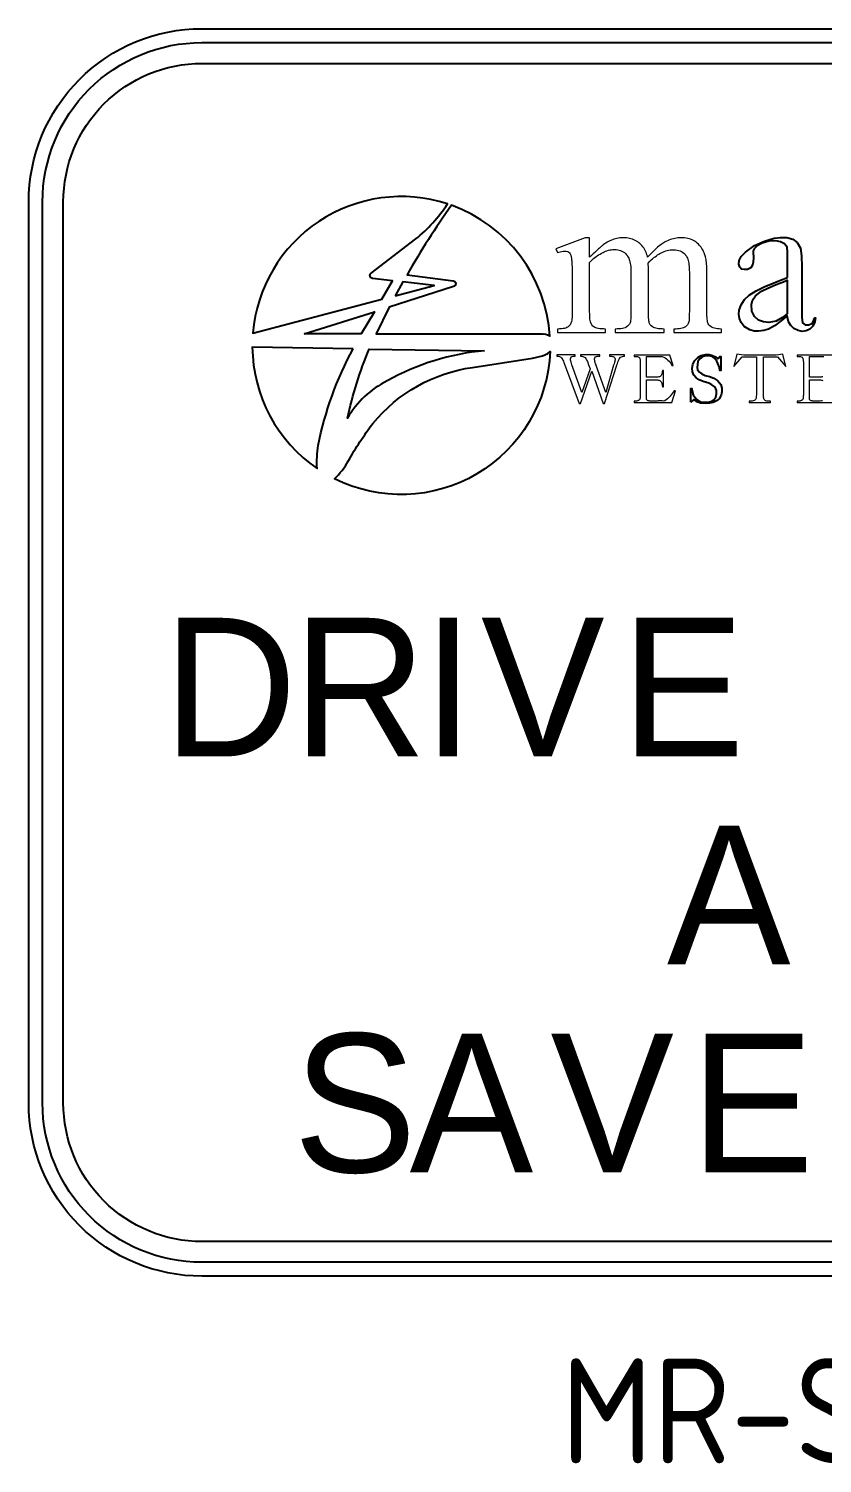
# Model space of a CAD drawing. Extents: x 172.7 to 212.3, y 196.6 to 230.7.
# Drawn here: x 172.75 to 191.65, y 196.59 to 230.75 of the extents above; entities that cross this region are included whole.
import ezdxf
from ezdxf.enums import TextEntityAlignment as Align

# ---------------------------------------------------------------- set-up
doc = ezdxf.new("R2010")
doc.units = 0
doc.header["$LTSCALE"] = 12
doc.header["$MEASUREMENT"] = 0
doc.layers.add('L18', color=4, linetype='CONTINUOUS')
doc.layers.add('T25', color=1, linetype='CONTINUOUS')
doc.styles.add('DSERIES', font='Dseries')
doc.styles.add('ISO', font='iso')

msp = doc.modelspace()

# ---------------------------------------------------------------- linework, layer by layer
at = {"layer": 'L18'}
msp.add_line((185.009, 223.483), (185.025, 223.483), dxfattribs=at)
for points in [[(172.748, 205.174), (172.748, 226.624, -0.414214), (176.873, 230.749), (208.223, 230.749, -0.414214), (212.348, 226.624), (212.348, 205.174, -0.414214), (208.223, 201.049), (176.873, 201.049, -0.414214)], [(173.078, 205.174), (173.078, 226.624, -0.414214), (176.873, 230.419), (208.223, 230.419, -0.414214), (212.018, 226.624), (212.018, 205.174, -0.414214), (208.223, 201.379), (176.873, 201.379, -0.414214)], [(173.573, 205.174), (173.573, 226.624, -0.414214), (176.873, 229.924), (208.223, 229.924, -0.414214), (211.523, 226.624), (211.523, 205.174, -0.414214), (208.223, 201.874), (176.873, 201.874, -0.414214)], [(181.966, 225.743, 0.08193), (182.719, 226.578, 0.483543), (178.086, 223.503), (181.157, 224.309), (181.416, 224.747), (180.937, 224.802, -0.674144), (180.903, 224.929)], [(182.854, 224.747, -0.814157), (182.868, 224.609), (181.332, 224.123), (181.02, 223.483), (184.488, 223.483), (184.976, 223.486), (185.067, 223.476), (185.144, 223.442), (185.16, 223.43, 0.299428), (182.815, 226.545, 0.023112), (181.759, 224.889)], [(180.476, 223.129), (178.074, 223.167, 0.244675), (179.617, 220.278, -0.055463), (179.644, 220.829, -0.075795)], [(183.318, 222.685), (184.744, 222.909), (184.987, 222.957), (185.108, 223.017), (185.165, 223.067, -0.545313), (180.03, 220.035, 0.081387), (180.36, 220.455, -0.034575), (180.946, 221.353, -0.188123)], [(183.601, 223.079, 0.107426), (181.289, 222.363, 0.151115), (180.339, 221.474, -0.042167), (180.855, 223.123)]]:
    msp.add_lwpolyline(points, format="xyb", close=True, dxfattribs=at)
at = {"layer": 'L18', "lineweight": 0}
for points in [[(188.293, 225.773), (188.281, 225.773), (188.245, 225.772), (188.209, 225.769), (188.172, 225.764), (188.137, 225.758), (188.101, 225.75), (188.066, 225.74), (188.03, 225.728), (187.995, 225.716), (187.96, 225.701), (187.925, 225.685), (187.904, 225.673), (187.881, 225.659), (187.857, 225.644), (187.832, 225.627), (187.807, 225.609), (187.781, 225.589), (187.755, 225.568), (187.727, 225.545), (187.7, 225.52), (187.671, 225.494), (187.642, 225.467), (187.613, 225.438), (187.582, 225.407), (187.551, 225.375), (187.52, 225.341), (187.488, 225.306), (187.482, 225.331), (187.471, 225.369), (187.458, 225.404), (187.445, 225.438), (187.429, 225.471), (187.412, 225.502), (187.394, 225.531), (187.374, 225.558), (187.352, 225.585), (187.329, 225.609), (187.305, 225.632), (187.279, 225.653), (187.253, 225.673), (187.222, 225.692), (187.191, 225.709), (187.159, 225.724), (187.126, 225.737), (187.092, 225.748), (187.057, 225.757), (187.021, 225.764), (186.984, 225.769), (186.946, 225.772), (186.907, 225.773), (186.902, 225.773), (186.866, 225.772), (186.829, 225.769), (186.793, 225.763), (186.757, 225.756), (186.721, 225.747), (186.684, 225.736), (186.648, 225.723), (186.624, 225.714), (186.591, 225.699), (186.558, 225.683), (186.526, 225.665), (186.495, 225.646), (186.464, 225.626), (186.433, 225.604), (186.404, 225.581), (186.403, 225.581), (186.393, 225.573), (186.379, 225.561), (186.363, 225.546), (186.342, 225.527), (186.319, 225.506), (186.292, 225.481), (186.262, 225.452), (186.228, 225.421), (186.191, 225.386), (186.151, 225.347), (186.107, 225.306), (186.107, 225.773), (185.999, 225.773), (185.305, 225.505), (185.342, 225.418), (185.37, 225.428), (185.409, 225.44), (185.445, 225.448), (185.479, 225.453), (185.511, 225.454), (185.551, 225.451), (185.585, 225.442), (185.614, 225.426), (185.625, 225.415), (185.643, 225.389), (185.658, 225.356), (185.669, 225.316), (185.67, 225.313), (185.673, 225.295), (185.676, 225.274), (185.679, 225.25), (185.681, 225.223), (185.684, 225.194), (185.686, 225.161), (185.687, 225.125), (185.689, 225.086), (185.69, 225.045), (185.691, 225), (185.691, 224.952), (185.692, 224.902), (185.692, 224.848), (185.692, 224.009), (185.692, 223.969), (185.69, 223.922), (185.688, 223.88), (185.684, 223.843), (185.68, 223.809), (185.674, 223.78), (185.667, 223.756), (185.659, 223.736), (185.659, 223.736), (185.641, 223.702), (185.619, 223.674), (185.593, 223.651), (185.564, 223.633), (185.561, 223.632), (185.538, 223.622), (185.509, 223.614), (185.475, 223.608), (185.436, 223.603), (185.392, 223.6), (185.342, 223.599), (185.342, 223.513), (186.482, 223.513), (186.482, 223.599), (186.437, 223.6), (186.389, 223.602), (186.347, 223.605), (186.31, 223.61), (186.279, 223.616), (186.253, 223.624), (186.233, 223.633), (186.208, 223.648), (186.18, 223.67), (186.158, 223.697), (186.14, 223.729), (186.139, 223.729), (186.132, 223.747), (186.125, 223.771), (186.12, 223.799), (186.115, 223.831), (186.112, 223.869), (186.109, 223.911), (186.108, 223.958), (186.107, 224.009), (186.107, 225.186), (186.107, 225.186), (186.128, 225.21), (186.151, 225.233), (186.176, 225.256), (186.202, 225.279), (186.23, 225.301), (186.259, 225.322), (186.29, 225.343), (186.322, 225.364), (186.356, 225.384), (186.392, 225.404), (186.429, 225.423), (186.45, 225.434), (186.485, 225.45), (186.52, 225.463), (186.556, 225.474), (186.591, 225.482), (186.627, 225.488), (186.662, 225.492), (186.698, 225.493), (186.703, 225.493), (186.741, 225.491), (186.777, 225.486), (186.812, 225.478), (186.845, 225.467), (186.877, 225.454), (186.906, 225.437), (186.934, 225.417), (186.96, 225.394), (186.985, 225.368), (187.007, 225.339), (187.012, 225.332), (187.026, 225.31), (187.038, 225.285), (187.049, 225.257), (187.059, 225.227), (187.067, 225.195), (187.074, 225.161), (187.08, 225.124), (187.085, 225.085), (187.088, 225.044), (187.09, 225), (187.091, 224.953), (187.091, 224.009), (187.09, 223.971), (187.09, 223.92), (187.089, 223.877), (187.087, 223.84), (187.084, 223.81), (187.081, 223.788), (187.078, 223.772), (187.069, 223.748), (187.053, 223.716), (187.032, 223.688), (187.008, 223.663), (186.98, 223.643), (186.973, 223.639), (186.95, 223.628), (186.922, 223.62), (186.889, 223.612), (186.853, 223.607), (186.811, 223.603), (186.766, 223.6), (186.716, 223.599), (186.716, 223.513), (187.88, 223.513), (187.88, 223.599), (187.838, 223.6), (187.792, 223.602), (187.751, 223.606), (187.715, 223.612), (187.683, 223.619), (187.655, 223.627), (187.631, 223.638), (187.603, 223.654), (187.573, 223.676), (187.55, 223.701), (187.533, 223.729), (187.527, 223.745), (187.521, 223.767), (187.516, 223.794), (187.513, 223.826), (187.51, 223.864), (187.507, 223.907), (187.506, 223.955), (187.506, 224.009), (187.506, 225.057), (187.501, 225.16), (187.506, 225.186), (187.507, 225.188), (187.541, 225.218), (187.575, 225.246), (187.607, 225.273), (187.638, 225.298), (187.669, 225.321), (187.698, 225.343), (187.727, 225.362), (187.755, 225.38), (187.781, 225.396), (187.807, 225.411), (187.833, 225.423), (187.849, 225.431), (187.885, 225.445), (187.92, 225.458), (187.956, 225.468), (187.992, 225.476), (188.028, 225.481), (188.063, 225.485), (188.099, 225.486), (188.114, 225.486), (188.154, 225.483), (188.191, 225.478), (188.227, 225.47), (188.26, 225.459), (188.291, 225.445), (188.32, 225.428), (188.347, 225.408), (188.371, 225.386), (188.393, 225.36), (188.414, 225.332), (188.425, 225.311), (188.436, 225.287), (188.446, 225.26), (188.454, 225.231), (188.461, 225.199), (188.467, 225.165), (188.473, 225.128), (188.476, 225.088), (188.479, 225.046), (188.481, 225.001), (188.482, 224.953), (188.482, 224.009), (188.481, 223.979), (188.481, 223.927), (188.48, 223.883), (188.479, 223.846), (188.477, 223.816), (188.474, 223.793), (188.471, 223.777), (188.468, 223.767), (188.454, 223.731), (188.436, 223.701), (188.414, 223.675), (188.388, 223.655), (188.374, 223.645), (188.345, 223.631), (188.313, 223.62), (188.279, 223.611), (188.241, 223.605), (188.201, 223.601), (188.157, 223.599), (188.109, 223.599), (188.109, 223.513), (189.246, 223.513), (189.246, 223.599), (189.239, 223.599), (189.192, 223.601), (189.149, 223.604), (189.112, 223.609), (189.078, 223.617), (189.049, 223.626), (189.025, 223.638), (189.002, 223.651), (188.972, 223.674), (188.949, 223.699), (188.932, 223.726), (188.931, 223.727), (188.924, 223.749), (188.917, 223.774), (188.912, 223.803), (188.907, 223.837), (188.904, 223.874), (188.901, 223.915), (188.9, 223.96), (188.899, 224.009), (188.899, 224.953), (188.899, 224.974), (188.898, 225.02), (188.897, 225.064), (188.895, 225.106), (188.892, 225.145), (188.889, 225.183), (188.884, 225.219), (188.879, 225.252), (188.874, 225.284), (188.867, 225.314), (188.86, 225.341), (188.852, 225.366), (188.844, 225.39), (188.835, 225.409), (188.819, 225.446), (188.801, 225.481), (188.782, 225.513), (188.762, 225.544), (188.741, 225.572), (188.719, 225.599), (188.696, 225.623), (188.671, 225.646), (188.646, 225.666), (188.62, 225.685), (188.609, 225.691), (188.578, 225.708), (188.545, 225.723), (188.512, 225.737), (188.478, 225.748), (188.443, 225.757), (188.407, 225.764), (188.37, 225.769), (188.332, 225.772)], [(186.491, 222.09), (186.264, 222.73), (186.259, 222.744), (186.249, 222.774), (186.24, 222.801), (186.233, 222.825), (186.229, 222.846), (186.226, 222.864), (186.225, 222.878), (186.226, 222.893), (186.233, 222.915), (186.247, 222.933), (186.249, 222.934), (186.267, 222.944), (186.29, 222.95), (186.319, 222.953), (186.351, 222.953), (186.351, 222.983), (185.889, 222.983), (185.889, 222.953), (185.893, 222.953), (185.921, 222.951), (185.942, 222.948), (185.963, 222.939), (185.985, 222.926), (185.997, 222.917), (186.013, 222.899), (186.019, 222.89), (186.032, 222.871), (186.043, 222.849), (186.054, 222.826), (186.082, 222.75), (186.117, 222.655), (185.921, 222.088), (185.687, 222.75), (185.677, 222.779), (185.667, 222.809), (185.659, 222.834), (185.653, 222.855), (185.65, 222.872), (185.649, 222.884), (185.649, 222.893), (185.657, 222.914), (185.673, 222.933), (185.674, 222.933), (185.693, 222.944), (185.716, 222.95), (185.744, 222.953), (185.765, 222.953), (185.765, 222.983), (185.326, 222.983), (185.326, 222.953), (185.338, 222.952), (185.365, 222.95), (185.388, 222.945), (185.408, 222.938), (185.424, 222.927), (185.441, 222.911), (185.456, 222.89), (185.458, 222.885), (185.463, 222.873), (185.471, 222.855), (185.481, 222.831), (185.492, 222.801), (185.505, 222.766), (185.858, 221.828), (185.889, 221.828), (186.157, 222.594), (186.428, 221.828), (186.462, 221.828), (186.753, 222.738), (186.756, 222.746), (186.767, 222.778), (186.777, 222.807), (186.787, 222.831), (186.795, 222.851), (186.802, 222.866), (186.808, 222.878), (186.814, 222.887), (186.83, 222.908), (186.846, 222.925), (186.863, 222.937), (186.866, 222.938), (186.886, 222.946), (186.911, 222.951), (186.939, 222.953), (186.939, 222.983), (186.584, 222.983), (186.584, 222.953), (186.599, 222.952), (186.626, 222.95), (186.65, 222.947), (186.671, 222.941), (186.685, 222.934), (186.703, 222.918), (186.711, 222.904), (186.716, 222.882), (186.716, 222.879), (186.714, 222.864), (186.711, 222.845), (186.705, 222.824), (186.698, 222.798), (186.689, 222.77), (186.677, 222.738)], [(189.776, 222.977), (189.614, 223.002), (189.542, 222.705), (189.741, 222.937), (190.077, 222.937), (190.077, 222.044), (190.077, 222.035), (190.076, 222.002), (190.074, 221.975), (190.07, 221.952), (190.065, 221.935), (190.058, 221.922), (190.044, 221.907), (190.026, 221.894), (190.005, 221.886), (189.98, 221.881), (189.951, 221.879), (189.909, 221.879), (189.909, 221.848), (190.412, 221.848), (190.412, 221.879), (190.371, 221.879), (190.354, 221.879), (190.328, 221.883), (190.305, 221.89), (190.285, 221.9), (190.269, 221.914), (190.264, 221.921), (190.257, 221.936), (190.252, 221.956), (190.248, 221.98), (190.246, 222.01), (190.245, 222.044), (190.245, 222.937), (190.581, 222.937), (190.78, 222.705), (190.707, 223.002), (190.546, 222.977)]]:
    msp.add_lwpolyline(points, close=True, dxfattribs=at)
at = {"layer": 'L18'}
for points in [[(190.82, 224.827), (190.821, 225.425), (190.809, 225.548), (190.751, 225.626), (190.656, 225.678), (190.542, 225.697), (190.376, 225.693), (190.216, 225.645), (190.097, 225.578), (190.027, 225.512), (189.999, 225.461), (190.004, 225.425), (190.007, 225.296), (190.004, 225.193), (189.982, 225.118), (189.948, 225.054), (189.865, 225.02), (189.794, 225.014), (189.721, 225.026), (189.682, 225.068), (189.657, 225.142), (189.667, 225.227), (189.716, 225.322), (189.818, 225.431), (190.031, 225.585), (190.272, 225.693), (190.5, 225.76), (190.656, 225.78), (190.807, 225.777), (190.944, 225.74), (191.046, 225.658), (191.13, 225.525), (191.15, 225.34), (191.162, 225.073), (191.162, 223.878), (191.18, 223.747), (191.243, 223.699), (191.322, 223.699), (191.408, 223.733), (191.445, 223.811), (191.467, 223.863), (191.487, 223.863), (191.471, 223.77), (191.425, 223.667), (191.354, 223.593), (191.263, 223.557), (191.171, 223.541), (191.073, 223.561), (190.97, 223.61), (190.897, 223.686), (190.844, 223.772), (190.815, 223.913), (190.677, 223.805), (190.511, 223.678), (190.366, 223.592), (190.254, 223.565), (190.13, 223.551), (190.028, 223.551), (189.925, 223.576), (189.787, 223.662), (189.714, 223.755), (189.674, 223.851), (189.661, 223.955), (189.67, 224.051), (189.718, 224.177), (189.797, 224.303), (189.906, 224.402), (190.07, 224.507), (190.264, 224.604), (190.48, 224.694), (190.65, 224.761)], [(190.812, 223.959), (190.704, 223.874), (190.547, 223.786), (190.374, 223.753), (190.248, 223.768), (190.128, 223.813), (190.03, 223.9), (189.97, 224.028), (189.962, 224.18), (189.985, 224.289), (190.057, 224.388), (190.199, 224.497), (190.351, 224.573), (190.547, 224.662), (190.722, 224.726), (190.812, 224.766)], [(181.476, 224.393), (182.402, 224.635), (181.661, 224.721)], [(179.31, 223.483), (180.981, 224.012), (180.668, 223.483)], [(188.516, 221.857), (188.516, 222.18), (188.539, 222.18), (188.546, 222.117), (188.57, 222.033), (188.611, 221.973), (188.658, 221.922), (188.713, 221.883), (188.783, 221.859), (188.855, 221.855), (188.926, 221.857), (188.993, 221.871), (189.068, 221.915), (189.112, 221.974), (189.13, 222.057), (189.13, 222.138), (189.1, 222.216), (189.019, 222.273), (188.944, 222.306), (188.812, 222.349), (188.719, 222.39), (188.646, 222.434), (188.588, 222.499), (188.555, 222.576), (188.551, 222.668), (188.565, 222.753), (188.605, 222.84), (188.68, 222.919), (188.767, 222.967), (188.866, 222.99), (188.95, 222.99), (189.031, 222.972), (189.106, 222.94), (189.145, 222.903), (189.159, 222.891), (189.175, 222.907), (189.209, 222.943), (189.229, 222.943), (189.229, 222.61), (189.211, 222.61), (189.198, 222.681), (189.164, 222.777), (189.137, 222.836), (189.09, 222.899), (189.044, 222.935), (188.967, 222.96), (188.88, 222.96), (188.801, 222.944), (188.734, 222.891), (188.686, 222.828), (188.675, 222.758), (188.671, 222.684), (188.679, 222.624), (188.722, 222.57), (188.776, 222.529), (188.858, 222.496), (188.963, 222.467), (189.064, 222.426), (189.157, 222.362), (189.23, 222.278), (189.253, 222.193), (189.259, 222.103), (189.241, 222.024), (189.191, 221.937), (189.132, 221.891), (189.045, 221.847), (188.962, 221.832), (188.859, 221.824), (188.751, 221.835), (188.663, 221.868), (188.604, 221.915), (188.582, 221.917)]]:
    msp.add_lwpolyline(points, close=True, dxfattribs=at)
at = {"layer": 'L18', "lineweight": 0}
msp.add_lwpolyline([(187.838, 221.888), (187.767, 221.887), (187.742, 221.886), (187.714, 221.885), (187.542, 221.885), (187.521, 221.886), (187.5, 221.889), (187.485, 221.895), (187.476, 221.902), (187.464, 221.921), (187.462, 221.931), (187.46, 221.95), (187.459, 221.977), (187.458, 222.012), (187.458, 222.389), (187.681, 222.389), (187.695, 222.388), (187.72, 222.387), (187.742, 222.384), (187.76, 222.379), (187.776, 222.372), (187.793, 222.36), (187.809, 222.345), (187.82, 222.326), (187.823, 222.32), (187.827, 222.304), (187.832, 222.281), (187.836, 222.254), (187.841, 222.22), (187.869, 222.22), (187.869, 222.614), (187.841, 222.614), (187.84, 222.605), (187.838, 222.576), (187.833, 222.551), (187.827, 222.529), (187.819, 222.509), (187.809, 222.492), (187.798, 222.479), (187.789, 222.472), (187.774, 222.464), (187.756, 222.457), (187.735, 222.453), (187.71, 222.45), (187.681, 222.449), (187.458, 222.449), (187.458, 222.948), (187.805, 222.948), (187.833, 222.947, -0.194471), (188.065, 222.73), (188.094, 222.73), (188.02, 222.977), (187.169, 222.977), (187.169, 222.947), (187.205, 222.947), (187.222, 222.946), (187.245, 222.942), (187.265, 222.936), (187.281, 222.926), (187.295, 222.913), (187.3, 222.905), (187.305, 222.89), (187.309, 222.87), (187.312, 222.845), (187.314, 222.816), (187.314, 222.781), (187.314, 222.047), (187.314, 222.027), (187.313, 221.997), (187.312, 221.972), (187.309, 221.952), (187.306, 221.938), (187.303, 221.93), (187.291, 221.912), (187.273, 221.898), (187.267, 221.894), (187.247, 221.886), (187.226, 221.881), (187.205, 221.879), (187.169, 221.879), (187.169, 221.848), (188.065, 221.848), (188.152, 222.131), (188.122, 222.131, -0.121442), (187.894, 221.891, -0.261254)], format="xyb", close=True, dxfattribs=at)
for points in [[(191.903, 222.977), (191.052, 222.977), (191.052, 222.947), (191.088, 222.947), (191.105, 222.946), (191.128, 222.942), (191.148, 222.936), (191.165, 222.926), (191.178, 222.913), (191.183, 222.905), (191.188, 222.89), (191.192, 222.87), (191.195, 222.845), (191.197, 222.816), (191.197, 222.781), (191.197, 222.047), (191.197, 222.027), (191.196, 221.997), (191.195, 221.972), (191.192, 221.952), (191.189, 221.938), (191.186, 221.93), (191.174, 221.912), (191.156, 221.898), (191.15, 221.894), (191.13, 221.886), (191.109, 221.881), (191.088, 221.879), (191.052, 221.879), (191.052, 221.848), (191.948, 221.848)], [(191.658, 222.464), (191.64, 222.457), (191.618, 222.453), (191.593, 222.45), (191.565, 222.449), (191.341, 222.449), (191.341, 222.948), (191.688, 222.948)], [(191.651, 221.887), (191.626, 221.886), (191.597, 221.885), (191.425, 221.885), (191.405, 221.886), (191.383, 221.889), (191.368, 221.895), (191.359, 221.902), (191.347, 221.921), (191.345, 221.931), (191.343, 221.95), (191.342, 221.977), (191.341, 222.012), (191.341, 222.389), (191.565, 222.389), (191.578, 222.388), (191.603, 222.387), (191.625, 222.384), (191.644, 222.379), (191.659, 222.372)]]:
    msp.add_lwpolyline(points, dxfattribs=at)

# ---------------------------------------------------------------- texts
at = {"layer": 'L18', "style": 'DSERIES'}
for s, p in [('D', (175.951, 213.424)), ('R', (179.04, 213.424)), ('I', (182.13, 213.424)), ('V', (183.52, 213.424)), ('E', (186.856, 213.424)), ('A', (187.949, 208.474)), ('S', (179.046, 203.524)), ('A', (181.82, 203.524)), ('V', (185.172, 203.524)), ('E', (188.508, 203.524))]:
    msp.add_text(s, height=3.3, dxfattribs=at).set_placement(p)
at = {"layer": 'T25', "style": 'ISO'}
msp.add_text('MR-SG-16', height=2.5, dxfattribs=at).set_placement((192.191, 196.594), align=Align.CENTER)

doc.saveas('drawing.dxf')
